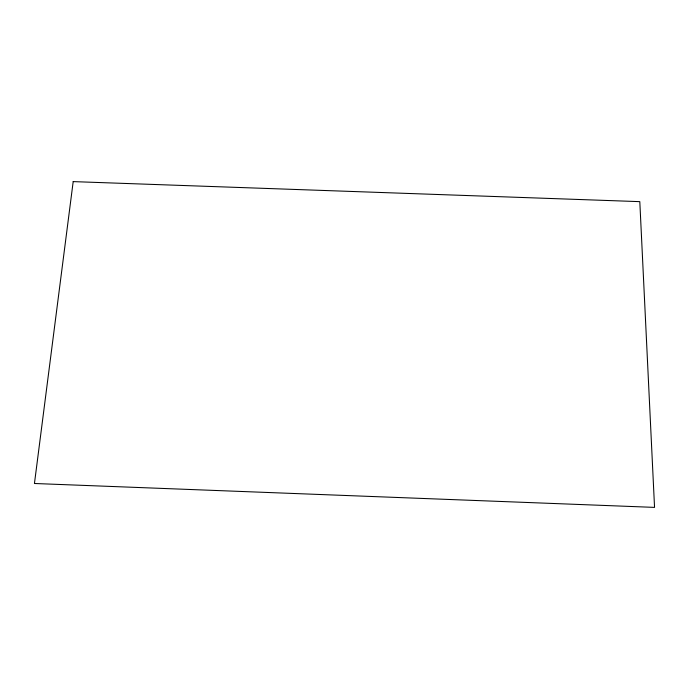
<?xml version="1.0" encoding="UTF-8"?>
<svg xmlns="http://www.w3.org/2000/svg" width="689" height="689" viewBox="0 0 689 689"><rect width="100%" height="100%" fill="white"/><g stroke="black" fill="none" stroke-linecap="round" stroke-linejoin="round"><path stroke-width="1.03" d="M73.189 181.612L34.45 483.497L654.55 507.388L639.805 201.644L73.189 181.612"/></g></svg>
